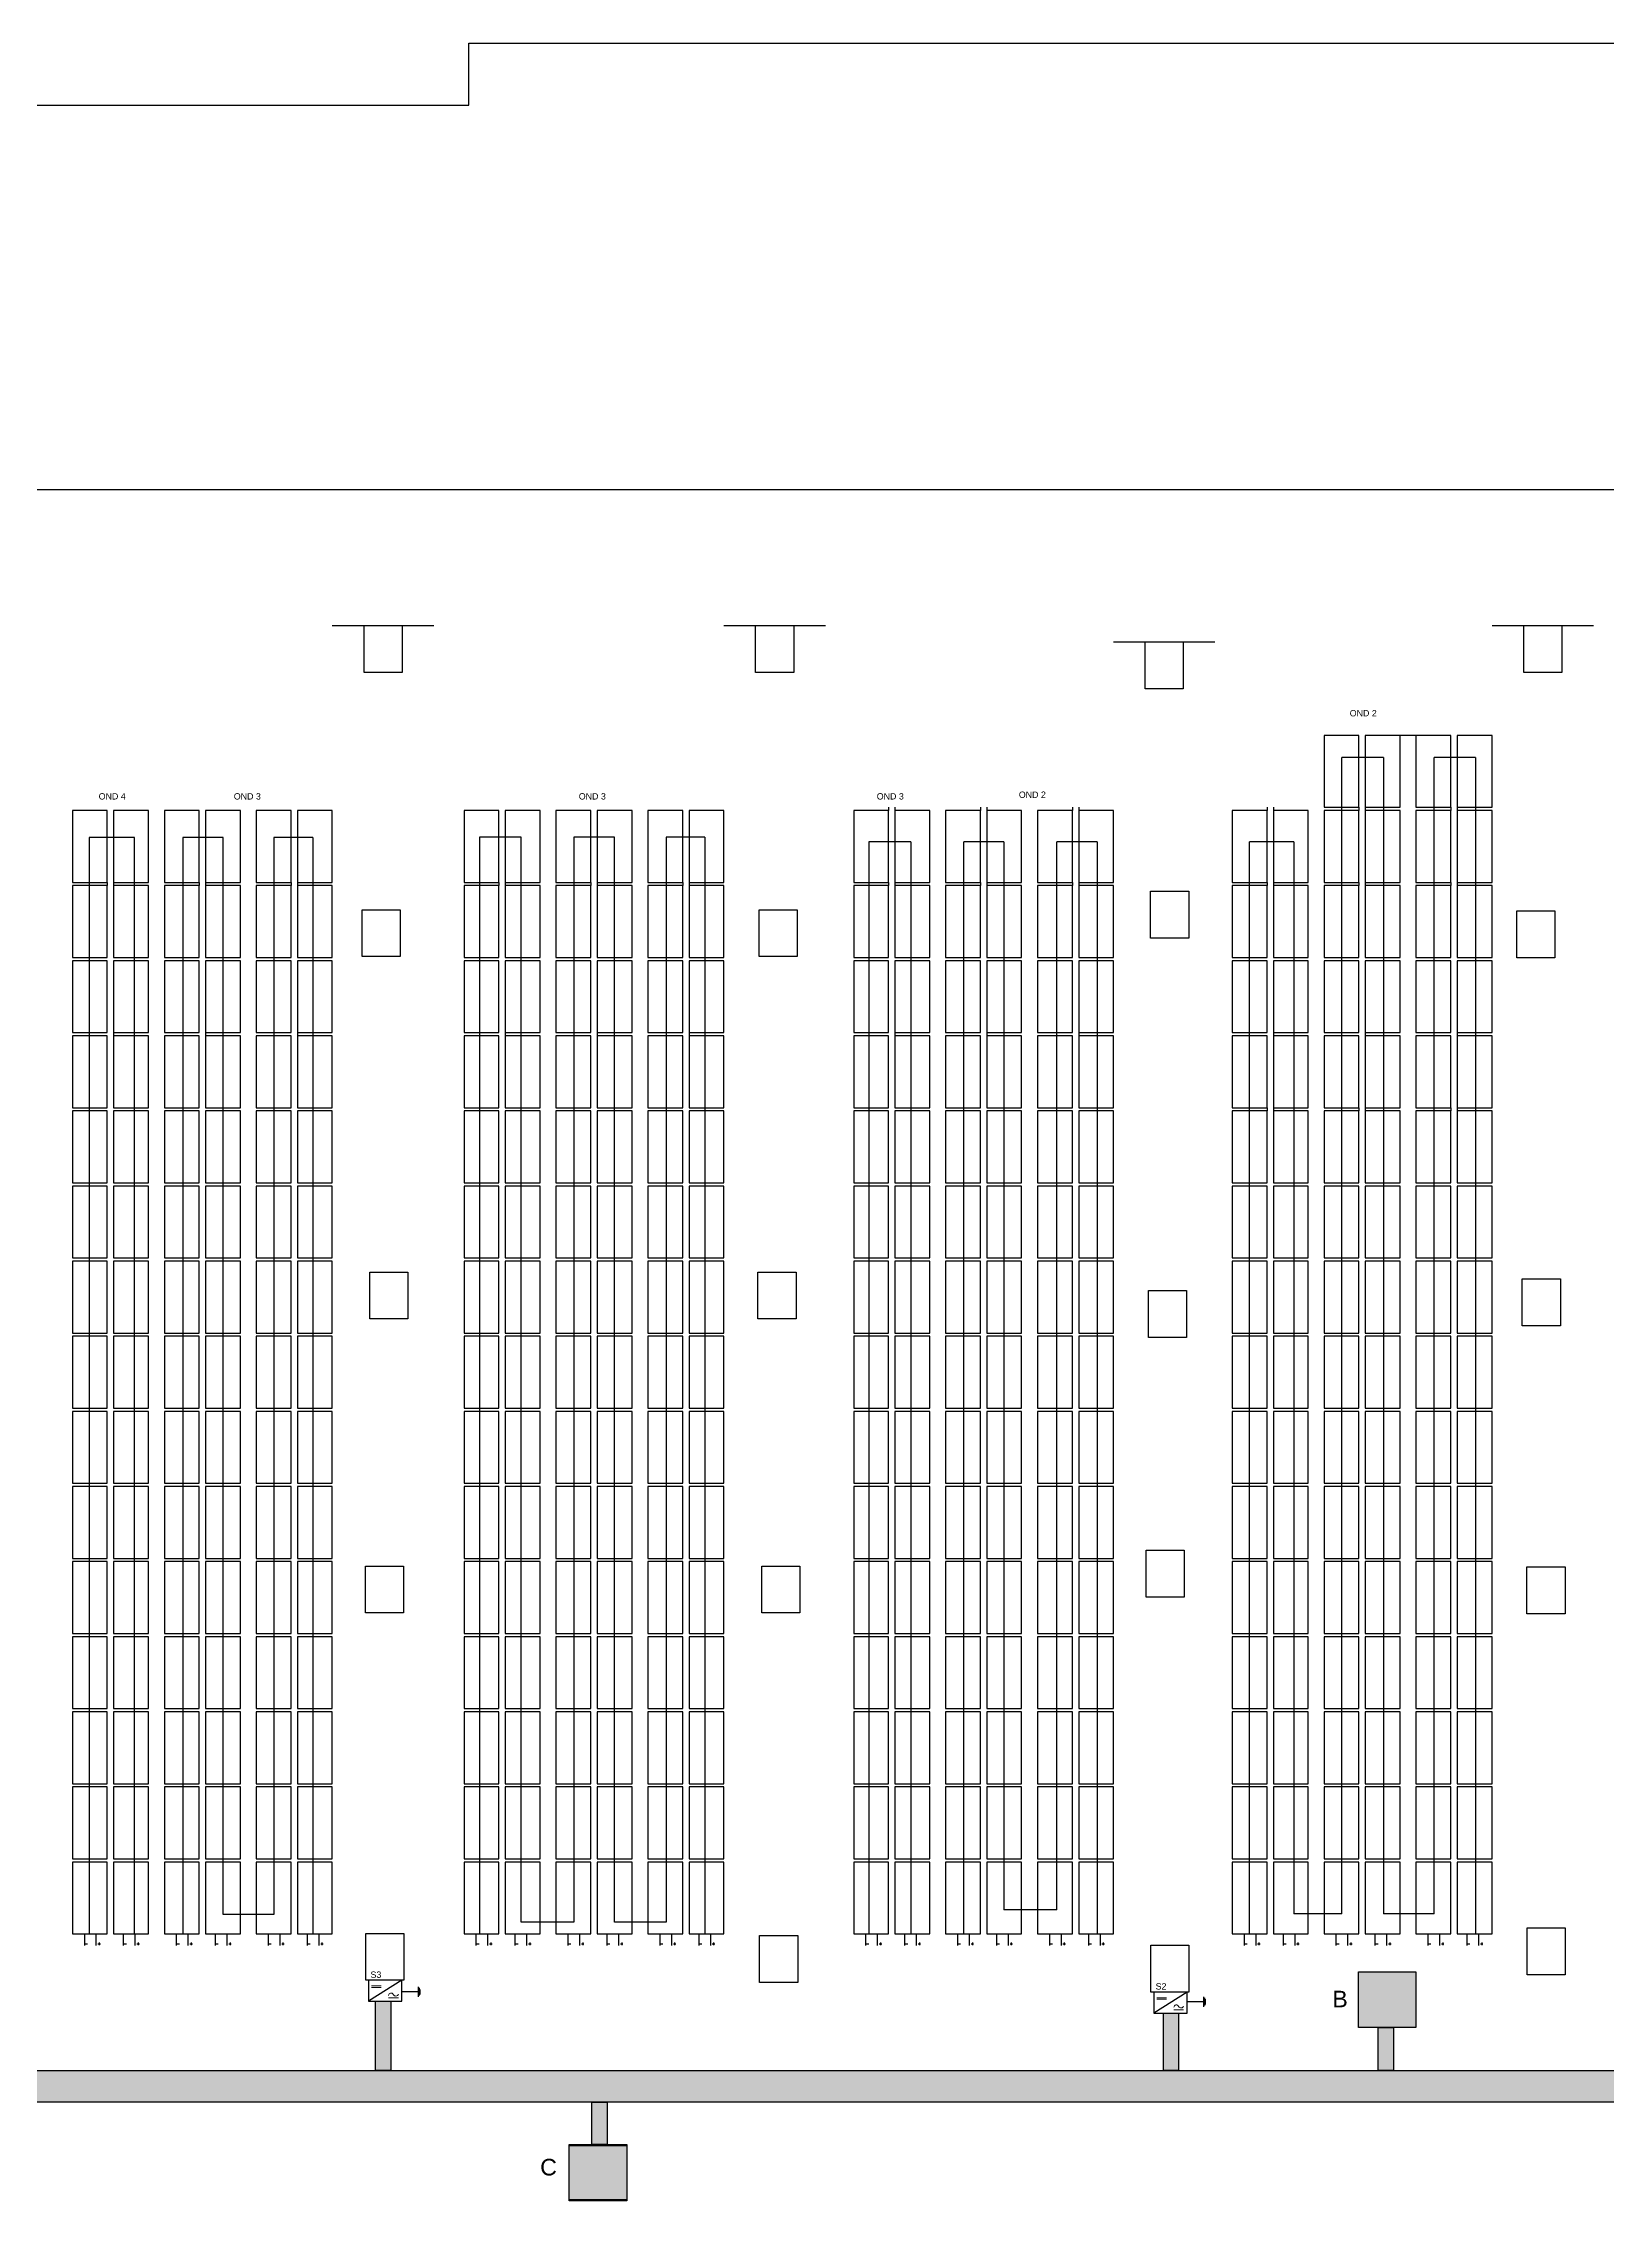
# Model space of a CAD drawing. Header units: inches. Extents: x 66 to 673, y 42 to 161.
# Drawn here: x 391 to 440.4, y 92.4 to 160.5 of the extents above; entities that cross this region are included whole.
import ezdxf

# ---------------------------------------------------------------- set-up
doc = ezdxf.new("R2010")
doc.units = ezdxf.units.IN
doc.header["$MEASUREMENT"] = 0
doc.layers.add('PDF2_Geometry', color=7, linetype='Continuous', true_color=0x2676ba)
doc.styles.get("Standard").update_dxf_attribs({"font": 'arial.ttf'})

msp = doc.modelspace()

# ---------------------------------------------------------------- hatches: boundary and pattern name
h = msp.add_hatch(color=1)
h.dxf.hatch_style = 1
h.paths.add_polyline_path([(434.333, 99.645), (432.521, 99.645), (432.521, 97.898), (434.333, 97.898)])
h = msp.add_hatch(color=8)
h.dxf.hatch_style = 1
h.paths.add_polyline_path([(401.985, 98.723), (401.505, 98.723), (401.505, 96.533), (401.985, 96.533)])
h = msp.add_hatch(color=8)
h.dxf.hatch_style = 1
h.paths.add_polyline_path([(426.841, 98.349), (426.362, 98.349), (426.362, 96.533), (426.841, 96.533)])
h = msp.add_hatch(color=8)
h.dxf.hatch_style = 1
h.paths.add_polyline_path([(433.622, 97.897), (433.142, 97.897), (433.142, 96.533), (433.622, 96.533)])
h = msp.add_hatch(color=8)
h.dxf.hatch_style = 1
h.paths.add_polyline_path([(323.962, 96.427), (288.548, 96.367), (288.548, 95.376), (323.962, 95.436)])
h.paths.add_polyline_path([(472.961, 96.533), (326.565, 96.533), (326.565, 95.542), (472.961, 95.542)])
h = msp.add_hatch(color=8)
h.dxf.hatch_style = 1
h.paths.add_polyline_path([(408.328, 94.205), (408.807, 94.205), (408.807, 95.57), (408.328, 95.57)])
h = msp.add_hatch(color=1)
h.dxf.hatch_style = 1
h.paths.add_polyline_path([(408.328, 94.171), (408.807, 94.171), (408.807, 95.536), (408.328, 95.536)])
h = msp.add_hatch(color=1)
h.dxf.hatch_style = 1
h.paths.add_polyline_path([(407.617, 94.204), (407.617, 92.457), (409.429, 92.457), (409.429, 94.204)])
h = msp.add_hatch(color=3)
h.dxf.hatch_style = 1
h.paths.add_polyline_path([(407.617, 94.17), (407.617, 92.423), (409.429, 92.423), (409.429, 94.17)])

# ---------------------------------------------------------------- linework, layer by layer
for p, q in [((404.45, 158.551), (404.45, 160.506)), ((404.45, 160.506), (491.063, 160.506)), ((276.93, 158.551), (403.674, 158.551)), ((403.674, 158.551), (404.45, 158.551)), ((374.526, 146.42), (424.323, 146.42)), ((424.323, 146.42), (474.56, 146.42)), ((400.139, 142.128), (401.139, 142.128)), ((401.139, 142.128), (402.339, 142.128)), ((401.139, 140.648), (401.139, 142.128)), ((402.339, 142.128), (402.339, 141.848)), ((402.339, 142.128), (403.339, 142.128)), ((402.339, 141.848), (402.339, 141.848)), ((402.339, 141.848), (402.339, 140.648)), ((412.497, 142.128), (413.497, 142.128)), ((413.497, 142.128), (414.697, 142.128)), ((413.497, 140.648), (413.497, 142.128)), ((414.697, 142.128), (414.697, 141.848)), ((414.697, 142.128), (415.697, 142.128)), ((414.697, 141.848), (414.697, 141.848)), ((414.697, 141.848), (414.697, 140.648)), ((424.791, 141.612), (425.791, 141.612)), ((425.791, 141.612), (426.991, 141.612)), ((425.791, 140.132), (425.791, 141.612)), ((426.991, 141.612), (426.991, 141.332)), ((426.991, 141.612), (427.991, 141.612)), ((436.734, 142.128), (437.734, 142.128)), ((437.734, 142.128), (438.934, 142.128)), ((437.734, 140.648), (437.734, 142.128)), ((438.934, 142.128), (438.934, 141.848)), ((438.934, 142.128), (439.934, 142.128)), ((438.934, 141.848), (438.934, 141.848)), ((438.934, 141.848), (438.934, 140.648)), ((426.991, 141.332), (426.991, 141.332)), ((426.991, 141.332), (426.991, 140.132)), ((402.339, 140.648), (401.139, 140.648)), ((414.697, 140.648), (413.497, 140.648)), ((438.934, 140.648), (437.734, 140.648)), ((426.991, 140.132), (425.791, 140.132)), ((434.334, 138.665), (433.834, 138.665)), ((417.691, 136.395), (417.691, 136.295)), ((417.891, 136.395), (417.891, 136.295)), ((420.591, 136.395), (420.591, 136.295)), ((420.791, 136.395), (420.791, 136.295)), ((423.491, 136.395), (423.491, 136.295)), ((423.691, 136.395), (423.691, 136.295)), ((429.634, 136.395), (429.634, 136.295)), ((429.834, 136.395), (429.834, 136.295)), ((432.534, 136.395), (432.534, 136.295)), ((432.734, 136.395), (432.734, 136.295)), ((435.434, 136.395), (435.434, 136.295)), ((435.634, 136.395), (435.634, 136.295)), ((393.039, 134.025), (393.039, 133.925)), ((393.239, 134.025), (393.239, 133.925)), ((395.939, 134.025), (395.939, 133.925)), ((396.139, 134.025), (396.139, 133.925)), ((398.839, 134.025), (398.839, 133.925)), ((399.039, 134.025), (399.039, 133.925)), ((405.397, 134.025), (405.397, 133.925)), ((405.597, 134.025), (405.597, 133.925)), ((408.297, 134.025), (408.297, 133.925)), ((408.497, 134.025), (408.497, 133.925)), ((411.197, 134.025), (411.197, 133.925)), ((411.397, 134.025), (411.397, 133.925)), ((417.691, 134.025), (417.691, 133.925)), ((417.891, 134.025), (417.891, 133.925)), ((420.591, 134.025), (420.591, 133.925)), ((420.791, 134.025), (420.791, 133.925)), ((423.491, 134.025), (423.491, 133.925)), ((423.691, 134.025), (423.691, 133.925)), ((425.961, 133.75), (427.161, 133.75)), ((425.961, 132.27), (425.961, 133.75)), ((427.161, 133.75), (427.161, 133.47)), ((427.161, 133.47), (427.161, 133.47)), ((427.161, 133.47), (427.161, 132.27)), ((429.634, 134.025), (429.634, 133.925)), ((429.834, 134.025), (429.834, 133.925)), ((432.534, 134.025), (432.534, 133.925)), ((432.734, 134.025), (432.734, 133.925)), ((435.434, 134.025), (435.434, 133.925)), ((435.634, 134.025), (435.634, 133.925)), ((401.076, 133.164), (402.276, 133.164)), ((401.076, 131.684), (401.076, 133.164)), ((402.276, 133.164), (402.276, 132.884)), ((402.276, 132.884), (402.276, 132.884)), ((402.276, 132.884), (402.276, 131.684)), ((413.612, 133.164), (414.812, 133.164)), ((413.612, 131.684), (413.612, 133.164)), ((414.812, 133.164), (414.812, 132.884)), ((414.812, 132.884), (414.812, 132.884)), ((414.812, 132.884), (414.812, 131.684)), ((437.512, 133.124), (438.712, 133.124)), ((437.512, 131.644), (437.512, 133.124)), ((438.712, 133.124), (438.712, 132.844)), ((438.712, 132.844), (438.712, 132.844)), ((438.712, 132.844), (438.712, 131.644)), ((427.161, 132.27), (425.961, 132.27)), ((402.276, 131.684), (401.076, 131.684)), ((414.812, 131.684), (413.612, 131.684)), ((438.712, 131.644), (437.512, 131.644)), ((393.239, 129.285), (393.239, 129.185)), ((396.139, 129.285), (396.139, 129.185)), ((399.039, 129.285), (399.039, 129.185)), ((405.597, 129.285), (405.597, 129.185)), ((408.497, 129.285), (408.497, 129.185)), ((411.397, 129.285), (411.397, 129.185)), ((417.891, 129.285), (417.891, 129.185)), ((420.791, 129.285), (420.791, 129.185)), ((423.691, 129.285), (423.691, 129.185)), ((429.834, 129.285), (429.834, 129.185)), ((432.734, 129.285), (432.734, 129.185)), ((435.634, 129.285), (435.634, 129.185)), ((429.634, 126.915), (429.634, 126.815)), ((429.834, 126.915), (429.834, 126.815)), ((432.534, 126.915), (432.534, 126.815)), ((432.734, 126.915), (432.734, 126.815)), ((435.434, 126.915), (435.434, 126.815)), ((435.634, 126.915), (435.634, 126.815)), ((401.319, 121.729), (402.519, 121.729)), ((401.319, 120.249), (401.319, 121.729)), ((402.519, 121.729), (402.519, 121.449)), ((402.519, 121.449), (402.519, 121.449)), ((402.519, 121.449), (402.519, 120.249)), ((413.571, 121.729), (414.771, 121.729)), ((413.571, 120.249), (413.571, 121.729)), ((414.771, 121.729), (414.771, 121.449)), ((414.771, 121.449), (414.771, 121.449)), ((414.771, 121.449), (414.771, 120.249)), ((437.689, 121.515), (438.889, 121.515)), ((437.689, 120.034), (437.689, 121.515)), ((438.889, 121.515), (438.889, 121.234)), ((438.889, 121.234), (438.889, 121.234)), ((438.889, 121.234), (438.889, 120.034)), ((425.889, 121.145), (427.089, 121.145)), ((425.889, 119.664), (425.889, 121.145)), ((427.089, 121.145), (427.089, 120.864)), ((427.089, 120.864), (427.089, 120.864)), ((427.089, 120.864), (427.089, 119.664)), ((402.519, 120.249), (401.319, 120.249)), ((414.771, 120.249), (413.571, 120.249)), ((438.889, 120.034), (437.689, 120.034)), ((427.089, 119.664), (425.889, 119.664)), ((401.184, 112.453), (402.384, 112.453)), ((401.184, 110.973), (401.184, 112.453)), ((402.384, 112.453), (402.384, 112.173)), ((413.692, 112.453), (414.892, 112.453)), ((413.692, 110.973), (413.692, 112.453)), ((414.892, 112.453), (414.892, 112.173)), ((425.82, 112.952), (427.02, 112.952)), ((425.82, 111.472), (425.82, 112.952)), ((427.02, 112.952), (427.02, 112.672)), ((427.02, 112.672), (427.02, 112.672)), ((427.02, 112.672), (427.02, 111.472)), ((437.836, 112.43), (439.036, 112.43)), ((437.836, 110.95), (437.836, 112.43)), ((439.036, 112.43), (439.036, 112.15)), ((402.384, 112.173), (402.384, 112.173)), ((402.384, 112.173), (402.384, 110.973)), ((414.892, 112.173), (414.892, 112.173)), ((414.892, 112.173), (414.892, 110.973)), ((439.036, 112.15), (439.036, 112.15)), ((439.036, 112.15), (439.036, 110.95)), ((427.02, 111.472), (425.82, 111.472)), ((402.384, 110.973), (401.184, 110.973)), ((414.892, 110.973), (413.692, 110.973)), ((439.036, 110.95), (437.836, 110.95)), ((401.198, 100.863), (402.398, 100.863)), ((401.198, 99.383), (401.198, 100.863)), ((402.398, 100.863), (402.398, 100.583)), ((413.623, 100.792), (414.823, 100.792)), ((413.623, 99.312), (413.623, 100.792)), ((414.823, 100.792), (414.823, 100.512)), ((437.837, 101.035), (439.037, 101.035)), ((437.837, 99.555), (437.837, 101.035)), ((439.037, 101.035), (439.037, 100.755)), ((392.333, 100.535), (392.412, 100.535)), ((392.743, 100.535), (392.822, 100.535)), ((392.782, 100.575), (392.782, 100.496)), ((393.562, 100.535), (393.642, 100.535)), ((393.972, 100.535), (394.052, 100.535)), ((394.012, 100.575), (394.012, 100.496)), ((395.233, 100.535), (395.312, 100.535)), ((395.643, 100.535), (395.722, 100.535)), ((395.682, 100.575), (395.682, 100.496)), ((396.462, 100.535), (396.542, 100.535)), ((396.872, 100.535), (396.952, 100.535)), ((396.912, 100.575), (396.912, 100.496)), ((398.133, 100.535), (398.212, 100.535)), ((398.543, 100.535), (398.622, 100.535)), ((398.582, 100.575), (398.582, 100.496)), ((399.362, 100.535), (399.442, 100.535)), ((399.772, 100.535), (399.852, 100.535)), ((399.812, 100.575), (399.812, 100.496)), ((402.398, 100.583), (402.398, 100.583)), ((402.398, 100.583), (402.398, 99.383)), ((404.691, 100.535), (404.77, 100.535)), ((405.101, 100.535), (405.18, 100.535)), ((405.14, 100.575), (405.14, 100.496)), ((405.92, 100.535), (406, 100.535)), ((406.33, 100.535), (406.41, 100.535)), ((406.37, 100.575), (406.37, 100.496)), ((407.591, 100.535), (407.67, 100.535)), ((408.001, 100.535), (408.08, 100.535)), ((408.04, 100.575), (408.04, 100.496)), ((408.82, 100.535), (408.9, 100.535)), ((409.23, 100.535), (409.31, 100.535)), ((409.27, 100.575), (409.27, 100.496)), ((410.491, 100.535), (410.57, 100.535)), ((410.901, 100.535), (410.98, 100.535)), ((410.94, 100.575), (410.94, 100.496)), ((411.72, 100.535), (411.8, 100.535)), ((412.13, 100.535), (412.21, 100.535)), ((412.17, 100.575), (412.17, 100.496)), ((414.823, 100.512), (414.823, 100.512)), ((414.823, 100.512), (414.823, 99.312)), ((416.985, 100.535), (417.065, 100.535)), ((417.395, 100.535), (417.475, 100.535)), ((417.435, 100.575), (417.435, 100.496)), ((418.215, 100.535), (418.294, 100.535)), ((418.625, 100.535), (418.704, 100.535)), ((418.665, 100.575), (418.665, 100.496)), ((419.885, 100.535), (419.965, 100.535)), ((420.295, 100.535), (420.375, 100.535)), ((420.335, 100.575), (420.335, 100.496)), ((421.115, 100.535), (421.194, 100.535)), ((421.525, 100.535), (421.604, 100.535)), ((421.565, 100.575), (421.565, 100.496)), ((422.785, 100.535), (422.865, 100.535)), ((423.195, 100.535), (423.275, 100.535)), ((423.235, 100.575), (423.235, 100.496)), ((424.015, 100.535), (424.094, 100.535)), ((424.425, 100.535), (424.504, 100.535)), ((424.465, 100.575), (424.465, 100.496)), ((425.968, 100.489), (427.168, 100.489)), ((425.968, 99.009), (425.968, 100.489)), ((427.168, 100.489), (427.168, 100.209)), ((427.168, 100.209), (427.168, 100.209)), ((427.168, 100.209), (427.168, 99.009)), ((428.928, 100.535), (429.007, 100.535)), ((429.338, 100.535), (429.417, 100.535)), ((429.377, 100.575), (429.377, 100.496)), ((430.157, 100.535), (430.237, 100.535)), ((430.567, 100.535), (430.647, 100.535)), ((430.607, 100.575), (430.607, 100.496)), ((431.828, 100.535), (431.907, 100.535)), ((432.238, 100.535), (432.317, 100.535)), ((432.277, 100.575), (432.277, 100.496)), ((433.057, 100.535), (433.137, 100.535)), ((433.467, 100.535), (433.547, 100.535)), ((433.507, 100.575), (433.507, 100.496)), ((434.728, 100.535), (434.807, 100.535)), ((435.138, 100.535), (435.217, 100.535)), ((435.177, 100.575), (435.177, 100.496)), ((435.957, 100.535), (436.037, 100.535)), ((436.367, 100.535), (436.447, 100.535)), ((436.407, 100.575), (436.407, 100.496)), ((439.037, 100.755), (439.037, 100.755)), ((439.037, 100.755), (439.037, 99.555)), ((439.037, 99.555), (437.837, 99.555)), ((402.398, 99.383), (401.198, 99.383)), ((402.333, 99.383), (401.283, 98.723)), ((414.823, 99.312), (413.623, 99.312)), ((427.168, 99.009), (425.968, 99.009)), ((427.112, 99.009), (426.062, 98.349))]:
    msp.add_line(p, q)
at = {"color": 116, "true_color": 0x136734}
for p, q in [((431.993, 101.483), (431.993, 137.962)), ((433.31, 137.962), (431.993, 137.962)), ((433.31, 137.962), (433.31, 101.483)), ((434.91, 101.483), (434.91, 137.962)), ((436.207, 137.962), (434.91, 137.962)), ((436.207, 137.962), (436.207, 100.845)), ((393.893, 135.44), (392.465, 135.44)), ((392.465, 135.44), (392.465, 100.845)), ((393.893, 100.845), (393.893, 135.44)), ((396.692, 135.44), (395.421, 135.44)), ((395.421, 135.44), (395.421, 100.845)), ((396.692, 101.455), (396.692, 135.44)), ((399.52, 135.44), (398.289, 135.44)), ((398.289, 135.44), (398.289, 101.455)), ((399.52, 135.44), (399.52, 100.845)), ((406.1, 135.45), (404.787, 135.45)), ((404.787, 135.45), (404.787, 100.845)), ((406.1, 101.216), (406.1, 135.45)), ((409.039, 135.45), (407.758, 135.45)), ((407.758, 135.45), (407.758, 101.216)), ((409.039, 101.216), (409.039, 135.45)), ((411.894, 135.45), (410.678, 135.45)), ((410.678, 135.45), (410.678, 101.216)), ((411.894, 135.45), (411.894, 100.845)), ((418.391, 135.309), (417.064, 135.309)), ((417.064, 135.309), (417.064, 100.845)), ((418.391, 135.309), (418.391, 100.845)), ((420.064, 100.845), (420.064, 135.309)), ((421.33, 135.309), (420.064, 135.309)), ((421.33, 135.309), (421.33, 101.61)), ((423.001, 101.61), (423.001, 135.309)), ((424.277, 135.309), (423.001, 135.309)), ((424.277, 135.309), (424.277, 100.845)), ((429.082, 100.845), (429.082, 135.309)), ((430.483, 135.309), (429.082, 135.309)), ((430.483, 135.309), (430.483, 101.483)), ((398.289, 101.455), (396.692, 101.455)), ((423.001, 101.61), (421.33, 101.61)), ((431.993, 101.483), (430.483, 101.483)), ((431.993, 101.483), (431.993, 101.483)), ((434.91, 101.483), (433.31, 101.483)), ((407.758, 101.216), (406.1, 101.216)), ((410.678, 101.216), (409.039, 101.216)), ((402.856, 99.016), (402.333, 99.016)), ((402.856, 99.016), (402.856, 99.173)), ((402.856, 98.859), (402.856, 99.016)), ((402.882, 99.141), (402.882, 98.899)), ((402.903, 99.094), (402.903, 98.933)), ((427.635, 98.704), (427.635, 98.861)), ((427.661, 98.83), (427.661, 98.587)), ((427.682, 98.783), (427.682, 98.621)), ((427.635, 98.704), (427.112, 98.704)), ((427.635, 98.547), (427.635, 98.704))]:
    msp.add_line(p, q, dxfattribs=at)
at = {"color": 1}
for p, q in [((392.325, 100.479), (392.325, 100.845)), ((393.555, 100.479), (393.555, 100.845)), ((395.225, 100.479), (395.225, 100.845)), ((396.455, 100.479), (396.455, 100.845)), ((398.125, 100.479), (398.125, 100.845)), ((399.355, 100.479), (399.355, 100.845)), ((404.683, 100.479), (404.683, 100.845)), ((405.913, 100.479), (405.913, 100.845)), ((407.583, 100.479), (407.583, 100.845)), ((408.813, 100.479), (408.813, 100.845)), ((410.483, 100.479), (410.483, 100.845)), ((411.713, 100.479), (411.713, 100.845)), ((416.977, 100.479), (416.977, 100.845)), ((418.207, 100.479), (418.207, 100.845)), ((419.877, 100.479), (419.877, 100.845)), ((421.107, 100.479), (421.107, 100.845)), ((422.777, 100.479), (422.777, 100.845)), ((424.007, 100.479), (424.007, 100.845)), ((428.92, 100.479), (428.92, 100.845)), ((430.15, 100.479), (430.15, 100.845)), ((431.82, 100.479), (431.82, 100.845)), ((433.05, 100.479), (433.05, 100.845)), ((434.72, 100.479), (434.72, 100.845)), ((435.95, 100.479), (435.95, 100.845))]:
    msp.add_line(p, q, dxfattribs=at)
at = {"color": 5}
for p, q in [((392.692, 100.479), (392.692, 100.845)), ((393.922, 100.479), (393.922, 100.845)), ((395.592, 100.479), (395.592, 100.845)), ((396.822, 100.479), (396.822, 100.845)), ((398.492, 100.479), (398.492, 100.845)), ((399.722, 100.479), (399.722, 100.845)), ((405.05, 100.479), (405.05, 100.845)), ((406.28, 100.479), (406.28, 100.845)), ((407.95, 100.479), (407.95, 100.845)), ((409.18, 100.479), (409.18, 100.845)), ((410.85, 100.479), (410.85, 100.845)), ((412.08, 100.479), (412.08, 100.845)), ((417.344, 100.479), (417.344, 100.845)), ((418.574, 100.479), (418.574, 100.845)), ((420.244, 100.479), (420.244, 100.845)), ((421.474, 100.479), (421.474, 100.845)), ((423.144, 100.479), (423.144, 100.845)), ((424.374, 100.479), (424.374, 100.845)), ((429.287, 100.479), (429.287, 100.845)), ((430.517, 100.479), (430.517, 100.845)), ((432.187, 100.479), (432.187, 100.845)), ((433.417, 100.479), (433.417, 100.845)), ((435.087, 100.479), (435.087, 100.845)), ((436.317, 100.479), (436.317, 100.845))]:
    msp.add_line(p, q, dxfattribs=at)
for points in [[(431.434, 136.395), (432.534, 136.395), (432.534, 138.665), (431.434, 138.665)], [(432.734, 136.395), (433.834, 136.395), (433.834, 138.665), (432.734, 138.665)], [(434.334, 136.395), (435.434, 136.395), (435.434, 138.665), (434.334, 138.665)], [(435.634, 136.395), (436.734, 136.395), (436.734, 138.665), (435.634, 138.665)], [(391.939, 134.025), (393.039, 134.025), (393.039, 136.295), (391.939, 136.295)], [(393.239, 134.025), (394.339, 134.025), (394.339, 136.295), (393.239, 136.295)], [(394.839, 134.025), (395.939, 134.025), (395.939, 136.295), (394.839, 136.295)], [(396.139, 134.025), (397.239, 134.025), (397.239, 136.295), (396.139, 136.295)], [(397.739, 134.025), (398.839, 134.025), (398.839, 136.295), (397.739, 136.295)], [(399.039, 134.025), (400.139, 134.025), (400.139, 136.295), (399.039, 136.295)], [(404.297, 134.025), (405.397, 134.025), (405.397, 136.295), (404.297, 136.295)], [(405.597, 134.025), (406.697, 134.025), (406.697, 136.295), (405.597, 136.295)], [(407.197, 134.025), (408.297, 134.025), (408.297, 136.295), (407.197, 136.295)], [(408.497, 134.025), (409.597, 134.025), (409.597, 136.295), (408.497, 136.295)], [(410.097, 134.025), (411.197, 134.025), (411.197, 136.295), (410.097, 136.295)], [(411.397, 134.025), (412.497, 134.025), (412.497, 136.295), (411.397, 136.295)], [(416.591, 134.025), (417.691, 134.025), (417.691, 136.295), (416.591, 136.295)], [(417.891, 134.025), (418.991, 134.025), (418.991, 136.295), (417.891, 136.295)], [(419.491, 134.025), (420.591, 134.025), (420.591, 136.295), (419.491, 136.295)], [(420.791, 134.025), (421.891, 134.025), (421.891, 136.295), (420.791, 136.295)], [(422.391, 134.025), (423.491, 134.025), (423.491, 136.295), (422.391, 136.295)], [(423.691, 134.025), (424.791, 134.025), (424.791, 136.295), (423.691, 136.295)], [(428.534, 134.025), (429.634, 134.025), (429.634, 136.295), (428.534, 136.295)], [(429.834, 134.025), (430.934, 134.025), (430.934, 136.295), (429.834, 136.295)], [(431.434, 134.025), (432.534, 134.025), (432.534, 136.295), (431.434, 136.295)], [(432.734, 134.025), (433.834, 134.025), (433.834, 136.295), (432.734, 136.295)], [(434.334, 134.025), (435.434, 134.025), (435.434, 136.295), (434.334, 136.295)], [(435.634, 134.025), (436.734, 134.025), (436.734, 136.295), (435.634, 136.295)], [(391.939, 131.655), (393.039, 131.655), (393.039, 133.925), (391.939, 133.925)], [(393.239, 131.655), (394.339, 131.655), (394.339, 133.925), (393.239, 133.925)], [(394.839, 131.655), (395.939, 131.655), (395.939, 133.925), (394.839, 133.925)], [(396.139, 131.655), (397.239, 131.655), (397.239, 133.925), (396.139, 133.925)], [(397.739, 131.655), (398.839, 131.655), (398.839, 133.925), (397.739, 133.925)], [(399.039, 131.655), (400.139, 131.655), (400.139, 133.925), (399.039, 133.925)], [(404.297, 131.655), (405.397, 131.655), (405.397, 133.925), (404.297, 133.925)], [(405.597, 131.655), (406.697, 131.655), (406.697, 133.925), (405.597, 133.925)], [(407.197, 131.655), (408.297, 131.655), (408.297, 133.925), (407.197, 133.925)], [(408.497, 131.655), (409.597, 131.655), (409.597, 133.925), (408.497, 133.925)], [(410.097, 131.655), (411.197, 131.655), (411.197, 133.925), (410.097, 133.925)], [(411.397, 131.655), (412.497, 131.655), (412.497, 133.925), (411.397, 133.925)], [(416.591, 131.655), (417.691, 131.655), (417.691, 133.925), (416.591, 133.925)], [(417.891, 131.655), (418.991, 131.655), (418.991, 133.925), (417.891, 133.925)], [(419.491, 131.655), (420.591, 131.655), (420.591, 133.925), (419.491, 133.925)], [(420.791, 131.655), (421.891, 131.655), (421.891, 133.925), (420.791, 133.925)], [(422.391, 131.655), (423.491, 131.655), (423.491, 133.925), (422.391, 133.925)], [(423.691, 131.655), (424.791, 131.655), (424.791, 133.925), (423.691, 133.925)], [(428.534, 131.655), (429.634, 131.655), (429.634, 133.925), (428.534, 133.925)], [(429.834, 131.655), (430.934, 131.655), (430.934, 133.925), (429.834, 133.925)], [(431.434, 131.655), (432.534, 131.655), (432.534, 133.925), (431.434, 133.925)], [(432.734, 131.655), (433.834, 131.655), (433.834, 133.925), (432.734, 133.925)], [(434.334, 131.655), (435.434, 131.655), (435.434, 133.925), (434.334, 133.925)], [(435.634, 131.655), (436.734, 131.655), (436.734, 133.925), (435.634, 133.925)], [(391.939, 129.285), (393.039, 129.285), (393.039, 131.555), (391.939, 131.555)], [(393.239, 129.285), (394.339, 129.285), (394.339, 131.555), (393.239, 131.555)], [(394.839, 129.285), (395.939, 129.285), (395.939, 131.555), (394.839, 131.555)], [(396.139, 129.285), (397.239, 129.285), (397.239, 131.555), (396.139, 131.555)], [(397.739, 129.285), (398.839, 129.285), (398.839, 131.555), (397.739, 131.555)], [(399.039, 129.285), (400.139, 129.285), (400.139, 131.555), (399.039, 131.555)], [(404.297, 129.285), (405.397, 129.285), (405.397, 131.555), (404.297, 131.555)], [(405.597, 129.285), (406.697, 129.285), (406.697, 131.555), (405.597, 131.555)], [(407.197, 129.285), (408.297, 129.285), (408.297, 131.555), (407.197, 131.555)], [(408.497, 129.285), (409.597, 129.285), (409.597, 131.555), (408.497, 131.555)], [(410.097, 129.285), (411.197, 129.285), (411.197, 131.555), (410.097, 131.555)], [(411.397, 129.285), (412.497, 129.285), (412.497, 131.555), (411.397, 131.555)], [(416.591, 129.285), (417.691, 129.285), (417.691, 131.555), (416.591, 131.555)], [(417.891, 129.285), (418.991, 129.285), (418.991, 131.555), (417.891, 131.555)], [(419.491, 129.285), (420.591, 129.285), (420.591, 131.555), (419.491, 131.555)], [(420.791, 129.285), (421.891, 129.285), (421.891, 131.555), (420.791, 131.555)], [(422.391, 129.285), (423.491, 129.285), (423.491, 131.555), (422.391, 131.555)], [(423.691, 129.285), (424.791, 129.285), (424.791, 131.555), (423.691, 131.555)], [(428.534, 129.285), (429.634, 129.285), (429.634, 131.555), (428.534, 131.555)], [(429.834, 129.285), (430.934, 129.285), (430.934, 131.555), (429.834, 131.555)], [(431.434, 129.285), (432.534, 129.285), (432.534, 131.555), (431.434, 131.555)], [(432.734, 129.285), (433.834, 129.285), (433.834, 131.555), (432.734, 131.555)], [(434.334, 129.285), (435.434, 129.285), (435.434, 131.555), (434.334, 131.555)], [(435.634, 129.285), (436.734, 129.285), (436.734, 131.555), (435.634, 131.555)], [(391.939, 126.915), (393.039, 126.915), (393.039, 129.185), (391.939, 129.185)], [(393.239, 126.915), (394.339, 126.915), (394.339, 129.185), (393.239, 129.185)], [(394.839, 126.915), (395.939, 126.915), (395.939, 129.185), (394.839, 129.185)], [(396.139, 126.915), (397.239, 126.915), (397.239, 129.185), (396.139, 129.185)], [(397.739, 126.915), (398.839, 126.915), (398.839, 129.185), (397.739, 129.185)], [(399.039, 126.915), (400.139, 126.915), (400.139, 129.185), (399.039, 129.185)], [(404.297, 126.915), (405.397, 126.915), (405.397, 129.185), (404.297, 129.185)], [(405.597, 126.915), (406.697, 126.915), (406.697, 129.185), (405.597, 129.185)], [(407.197, 126.915), (408.297, 126.915), (408.297, 129.185), (407.197, 129.185)], [(408.497, 126.915), (409.597, 126.915), (409.597, 129.185), (408.497, 129.185)], [(410.097, 126.915), (411.197, 126.915), (411.197, 129.185), (410.097, 129.185)], [(411.397, 126.915), (412.497, 126.915), (412.497, 129.185), (411.397, 129.185)], [(416.591, 126.915), (417.691, 126.915), (417.691, 129.185), (416.591, 129.185)], [(417.891, 126.915), (418.991, 126.915), (418.991, 129.185), (417.891, 129.185)], [(419.491, 126.915), (420.591, 126.915), (420.591, 129.185), (419.491, 129.185)], [(420.791, 126.915), (421.891, 126.915), (421.891, 129.185), (420.791, 129.185)], [(422.391, 126.915), (423.491, 126.915), (423.491, 129.185), (422.391, 129.185)], [(423.691, 126.915), (424.791, 126.915), (424.791, 129.185), (423.691, 129.185)], [(428.534, 126.915), (429.634, 126.915), (429.634, 129.185), (428.534, 129.185)], [(429.834, 126.915), (430.934, 126.915), (430.934, 129.185), (429.834, 129.185)], [(431.434, 126.915), (432.534, 126.915), (432.534, 129.185), (431.434, 129.185)], [(432.734, 126.915), (433.834, 126.915), (433.834, 129.185), (432.734, 129.185)], [(434.334, 126.915), (435.434, 126.915), (435.434, 129.185), (434.334, 129.185)], [(435.634, 126.915), (436.734, 126.915), (436.734, 129.185), (435.634, 129.185)], [(391.939, 124.545), (393.039, 124.545), (393.039, 126.815), (391.939, 126.815)], [(393.239, 124.545), (394.339, 124.545), (394.339, 126.815), (393.239, 126.815)], [(394.839, 124.545), (395.939, 124.545), (395.939, 126.815), (394.839, 126.815)], [(396.139, 124.545), (397.239, 124.545), (397.239, 126.815), (396.139, 126.815)], [(397.739, 124.545), (398.839, 124.545), (398.839, 126.815), (397.739, 126.815)], [(399.039, 124.545), (400.139, 124.545), (400.139, 126.815), (399.039, 126.815)], [(404.297, 124.545), (405.397, 124.545), (405.397, 126.815), (404.297, 126.815)], [(405.597, 124.545), (406.697, 124.545), (406.697, 126.815), (405.597, 126.815)], [(407.197, 124.545), (408.297, 124.545), (408.297, 126.815), (407.197, 126.815)], [(408.497, 124.545), (409.597, 124.545), (409.597, 126.815), (408.497, 126.815)], [(410.097, 124.545), (411.197, 124.545), (411.197, 126.815), (410.097, 126.815)], [(411.397, 124.545), (412.497, 124.545), (412.497, 126.815), (411.397, 126.815)], [(416.591, 124.545), (417.691, 124.545), (417.691, 126.815), (416.591, 126.815)], [(417.891, 124.545), (418.991, 124.545), (418.991, 126.815), (417.891, 126.815)], [(419.491, 124.545), (420.591, 124.545), (420.591, 126.815), (419.491, 126.815)], [(420.791, 124.545), (421.891, 124.545), (421.891, 126.815), (420.791, 126.815)], [(422.391, 124.545), (423.491, 124.545), (423.491, 126.815), (422.391, 126.815)], [(423.691, 124.545), (424.791, 124.545), (424.791, 126.815), (423.691, 126.815)], [(428.534, 124.545), (429.634, 124.545), (429.634, 126.815), (428.534, 126.815)], [(429.834, 124.545), (430.934, 124.545), (430.934, 126.815), (429.834, 126.815)], [(431.434, 124.545), (432.534, 124.545), (432.534, 126.815), (431.434, 126.815)], [(432.734, 124.545), (433.834, 124.545), (433.834, 126.815), (432.734, 126.815)], [(434.334, 124.545), (435.434, 124.545), (435.434, 126.815), (434.334, 126.815)], [(435.634, 124.545), (436.734, 124.545), (436.734, 126.815), (435.634, 126.815)], [(391.939, 122.175), (393.039, 122.175), (393.039, 124.445), (391.939, 124.445)], [(393.239, 122.175), (394.339, 122.175), (394.339, 124.445), (393.239, 124.445)], [(394.839, 122.175), (395.939, 122.175), (395.939, 124.445), (394.839, 124.445)], [(396.139, 122.175), (397.239, 122.175), (397.239, 124.445), (396.139, 124.445)], [(397.739, 122.175), (398.839, 122.175), (398.839, 124.445), (397.739, 124.445)], [(399.039, 122.175), (400.139, 122.175), (400.139, 124.445), (399.039, 124.445)], [(404.297, 122.175), (405.397, 122.175), (405.397, 124.445), (404.297, 124.445)], [(405.597, 122.175), (406.697, 122.175), (406.697, 124.445), (405.597, 124.445)], [(407.197, 122.175), (408.297, 122.175), (408.297, 124.445), (407.197, 124.445)], [(408.497, 122.175), (409.597, 122.175), (409.597, 124.445), (408.497, 124.445)], [(410.097, 122.175), (411.197, 122.175), (411.197, 124.445), (410.097, 124.445)], [(411.397, 122.175), (412.497, 122.175), (412.497, 124.445), (411.397, 124.445)], [(416.591, 122.175), (417.691, 122.175), (417.691, 124.445), (416.591, 124.445)], [(417.891, 122.175), (418.991, 122.175), (418.991, 124.445), (417.891, 124.445)], [(419.491, 122.175), (420.591, 122.175), (420.591, 124.445), (419.491, 124.445)], [(420.791, 122.175), (421.891, 122.175), (421.891, 124.445), (420.791, 124.445)], [(422.391, 122.175), (423.491, 122.175), (423.491, 124.445), (422.391, 124.445)], [(423.691, 122.175), (424.791, 122.175), (424.791, 124.445), (423.691, 124.445)], [(428.534, 122.175), (429.634, 122.175), (429.634, 124.445), (428.534, 124.445)], [(429.834, 122.175), (430.934, 122.175), (430.934, 124.445), (429.834, 124.445)], [(431.434, 122.175), (432.534, 122.175), (432.534, 124.445), (431.434, 124.445)], [(432.734, 122.175), (433.834, 122.175), (433.834, 124.445), (432.734, 124.445)], [(434.334, 122.175), (435.434, 122.175), (435.434, 124.445), (434.334, 124.445)], [(435.634, 122.175), (436.734, 122.175), (436.734, 124.445), (435.634, 124.445)], [(391.939, 119.805), (393.039, 119.805), (393.039, 122.075), (391.939, 122.075)], [(393.239, 119.805), (394.339, 119.805), (394.339, 122.075), (393.239, 122.075)], [(394.839, 119.805), (395.939, 119.805), (395.939, 122.075), (394.839, 122.075)], [(396.139, 119.805), (397.239, 119.805), (397.239, 122.075), (396.139, 122.075)], [(397.739, 119.805), (398.839, 119.805), (398.839, 122.075), (397.739, 122.075)], [(399.039, 119.805), (400.139, 119.805), (400.139, 122.075), (399.039, 122.075)], [(404.297, 119.805), (405.397, 119.805), (405.397, 122.075), (404.297, 122.075)], [(405.597, 119.805), (406.697, 119.805), (406.697, 122.075), (405.597, 122.075)], [(407.197, 119.805), (408.297, 119.805), (408.297, 122.075), (407.197, 122.075)], [(408.497, 119.805), (409.597, 119.805), (409.597, 122.075), (408.497, 122.075)], [(410.097, 119.805), (411.197, 119.805), (411.197, 122.075), (410.097, 122.075)], [(411.397, 119.805), (412.497, 119.805), (412.497, 122.075), (411.397, 122.075)], [(416.591, 119.805), (417.691, 119.805), (417.691, 122.075), (416.591, 122.075)], [(417.891, 119.805), (418.991, 119.805), (418.991, 122.075), (417.891, 122.075)], [(419.491, 119.805), (420.591, 119.805), (420.591, 122.075), (419.491, 122.075)], [(420.791, 119.805), (421.891, 119.805), (421.891, 122.075), (420.791, 122.075)], [(422.391, 119.805), (423.491, 119.805), (423.491, 122.075), (422.391, 122.075)], [(423.691, 119.805), (424.791, 119.805), (424.791, 122.075), (423.691, 122.075)], [(428.534, 119.805), (429.634, 119.805), (429.634, 122.075), (428.534, 122.075)], [(429.834, 119.805), (430.934, 119.805), (430.934, 122.075), (429.834, 122.075)], [(431.434, 119.805), (432.534, 119.805), (432.534, 122.075), (431.434, 122.075)], [(432.734, 119.805), (433.834, 119.805), (433.834, 122.075), (432.734, 122.075)], [(434.334, 119.805), (435.434, 119.805), (435.434, 122.075), (434.334, 122.075)], [(435.634, 119.805), (436.734, 119.805), (436.734, 122.075), (435.634, 122.075)], [(391.939, 117.435), (393.039, 117.435), (393.039, 119.705), (391.939, 119.705)], [(393.239, 117.435), (394.339, 117.435), (394.339, 119.705), (393.239, 119.705)], [(394.839, 117.435), (395.939, 117.435), (395.939, 119.705), (394.839, 119.705)], [(396.139, 117.435), (397.239, 117.435), (397.239, 119.705), (396.139, 119.705)], [(397.739, 117.435), (398.839, 117.435), (398.839, 119.705), (397.739, 119.705)], [(399.039, 117.435), (400.139, 117.435), (400.139, 119.705), (399.039, 119.705)], [(404.297, 117.435), (405.397, 117.435), (405.397, 119.705), (404.297, 119.705)], [(405.597, 117.435), (406.697, 117.435), (406.697, 119.705), (405.597, 119.705)], [(407.197, 117.435), (408.297, 117.435), (408.297, 119.705), (407.197, 119.705)], [(408.497, 117.435), (409.597, 117.435), (409.597, 119.705), (408.497, 119.705)], [(410.097, 117.435), (411.197, 117.435), (411.197, 119.705), (410.097, 119.705)], [(411.397, 117.435), (412.497, 117.435), (412.497, 119.705), (411.397, 119.705)], [(416.591, 117.435), (417.691, 117.435), (417.691, 119.705), (416.591, 119.705)], [(417.891, 117.435), (418.991, 117.435), (418.991, 119.705), (417.891, 119.705)], [(419.491, 117.435), (420.591, 117.435), (420.591, 119.705), (419.491, 119.705)], [(420.791, 117.435), (421.891, 117.435), (421.891, 119.705), (420.791, 119.705)], [(422.391, 117.435), (423.491, 117.435), (423.491, 119.705), (422.391, 119.705)], [(423.691, 117.435), (424.791, 117.435), (424.791, 119.705), (423.691, 119.705)], [(428.534, 117.435), (429.634, 117.435), (429.634, 119.705), (428.534, 119.705)], [(429.834, 117.435), (430.934, 117.435), (430.934, 119.705), (429.834, 119.705)], [(431.434, 117.435), (432.534, 117.435), (432.534, 119.705), (431.434, 119.705)], [(432.734, 117.435), (433.834, 117.435), (433.834, 119.705), (432.734, 119.705)], [(434.334, 117.435), (435.434, 117.435), (435.434, 119.705), (434.334, 119.705)], [(435.634, 117.435), (436.734, 117.435), (436.734, 119.705), (435.634, 119.705)], [(391.939, 115.065), (393.039, 115.065), (393.039, 117.335), (391.939, 117.335)], [(393.239, 115.065), (394.339, 115.065), (394.339, 117.335), (393.239, 117.335)], [(394.839, 115.065), (395.939, 115.065), (395.939, 117.335), (394.839, 117.335)], [(396.139, 115.065), (397.239, 115.065), (397.239, 117.335), (396.139, 117.335)], [(397.739, 115.065), (398.839, 115.065), (398.839, 117.335), (397.739, 117.335)], [(399.039, 115.065), (400.139, 115.065), (400.139, 117.335), (399.039, 117.335)], [(404.297, 115.065), (405.397, 115.065), (405.397, 117.335), (404.297, 117.335)], [(405.597, 115.065), (406.697, 115.065), (406.697, 117.335), (405.597, 117.335)], [(407.197, 115.065), (408.297, 115.065), (408.297, 117.335), (407.197, 117.335)], [(408.497, 115.065), (409.597, 115.065), (409.597, 117.335), (408.497, 117.335)], [(410.097, 115.065), (411.197, 115.065), (411.197, 117.335), (410.097, 117.335)], [(411.397, 115.065), (412.497, 115.065), (412.497, 117.335), (411.397, 117.335)], [(416.591, 115.065), (417.691, 115.065), (417.691, 117.335), (416.591, 117.335)], [(417.891, 115.065), (418.991, 115.065), (418.991, 117.335), (417.891, 117.335)], [(419.491, 115.065), (420.591, 115.065), (420.591, 117.335), (419.491, 117.335)], [(420.791, 115.065), (421.891, 115.065), (421.891, 117.335), (420.791, 117.335)], [(422.391, 115.065), (423.491, 115.065), (423.491, 117.335), (422.391, 117.335)], [(423.691, 115.065), (424.791, 115.065), (424.791, 117.335), (423.691, 117.335)], [(428.534, 115.065), (429.634, 115.065), (429.634, 117.335), (428.534, 117.335)], [(429.834, 115.065), (430.934, 115.065), (430.934, 117.335), (429.834, 117.335)], [(431.434, 115.065), (432.534, 115.065), (432.534, 117.335), (431.434, 117.335)], [(432.734, 115.065), (433.834, 115.065), (433.834, 117.335), (432.734, 117.335)], [(434.334, 115.065), (435.434, 115.065), (435.434, 117.335), (434.334, 117.335)], [(435.634, 115.065), (436.734, 115.065), (436.734, 117.335), (435.634, 117.335)], [(391.939, 112.695), (393.039, 112.695), (393.039, 114.965), (391.939, 114.965)], [(393.239, 112.695), (394.339, 112.695), (394.339, 114.965), (393.239, 114.965)], [(394.839, 112.695), (395.939, 112.695), (395.939, 114.965), (394.839, 114.965)], [(396.139, 112.695), (397.239, 112.695), (397.239, 114.965), (396.139, 114.965)], [(397.739, 112.695), (398.839, 112.695), (398.839, 114.965), (397.739, 114.965)], [(399.039, 112.695), (400.139, 112.695), (400.139, 114.965), (399.039, 114.965)], [(404.297, 112.695), (405.397, 112.695), (405.397, 114.965), (404.297, 114.965)], [(405.597, 112.695), (406.697, 112.695), (406.697, 114.965), (405.597, 114.965)], [(407.197, 112.695), (408.297, 112.695), (408.297, 114.965), (407.197, 114.965)], [(408.497, 112.695), (409.597, 112.695), (409.597, 114.965), (408.497, 114.965)], [(410.097, 112.695), (411.197, 112.695), (411.197, 114.965), (410.097, 114.965)], [(411.397, 112.695), (412.497, 112.695), (412.497, 114.965), (411.397, 114.965)], [(416.591, 112.695), (417.691, 112.695), (417.691, 114.965), (416.591, 114.965)], [(417.891, 112.695), (418.991, 112.695), (418.991, 114.965), (417.891, 114.965)], [(419.491, 112.695), (420.591, 112.695), (420.591, 114.965), (419.491, 114.965)], [(420.791, 112.695), (421.891, 112.695), (421.891, 114.965), (420.791, 114.965)], [(422.391, 112.695), (423.491, 112.695), (423.491, 114.965), (422.391, 114.965)], [(423.691, 112.695), (424.791, 112.695), (424.791, 114.965), (423.691, 114.965)], [(428.534, 112.695), (429.634, 112.695), (429.634, 114.965), (428.534, 114.965)], [(429.834, 112.695), (430.934, 112.695), (430.934, 114.965), (429.834, 114.965)], [(431.434, 112.695), (432.534, 112.695), (432.534, 114.965), (431.434, 114.965)], [(432.734, 112.695), (433.834, 112.695), (433.834, 114.965), (432.734, 114.965)], [(434.334, 112.695), (435.434, 112.695), (435.434, 114.965), (434.334, 114.965)], [(435.634, 112.695), (436.734, 112.695), (436.734, 114.965), (435.634, 114.965)], [(391.939, 110.325), (393.039, 110.325), (393.039, 112.595), (391.939, 112.595)], [(393.239, 110.325), (394.339, 110.325), (394.339, 112.595), (393.239, 112.595)], [(394.839, 110.325), (395.939, 110.325), (395.939, 112.595), (394.839, 112.595)], [(396.139, 110.325), (397.239, 110.325), (397.239, 112.595), (396.139, 112.595)], [(397.739, 110.325), (398.839, 110.325), (398.839, 112.595), (397.739, 112.595)], [(399.039, 110.325), (400.139, 110.325), (400.139, 112.595), (399.039, 112.595)], [(404.297, 110.325), (405.397, 110.325), (405.397, 112.595), (404.297, 112.595)], [(405.597, 110.325), (406.697, 110.325), (406.697, 112.595), (405.597, 112.595)], [(407.197, 110.325), (408.297, 110.325), (408.297, 112.595), (407.197, 112.595)], [(408.497, 110.325), (409.597, 110.325), (409.597, 112.595), (408.497, 112.595)], [(410.097, 110.325), (411.197, 110.325), (411.197, 112.595), (410.097, 112.595)], [(411.397, 110.325), (412.497, 110.325), (412.497, 112.595), (411.397, 112.595)], [(416.591, 110.325), (417.691, 110.325), (417.691, 112.595), (416.591, 112.595)], [(417.891, 110.325), (418.991, 110.325), (418.991, 112.595), (417.891, 112.595)], [(419.491, 110.325), (420.591, 110.325), (420.591, 112.595), (419.491, 112.595)], [(420.791, 110.325), (421.891, 110.325), (421.891, 112.595), (420.791, 112.595)], [(422.391, 110.325), (423.491, 110.325), (423.491, 112.595), (422.391, 112.595)], [(423.691, 110.325), (424.791, 110.325), (424.791, 112.595), (423.691, 112.595)], [(428.534, 110.325), (429.634, 110.325), (429.634, 112.595), (428.534, 112.595)], [(429.834, 110.325), (430.934, 110.325), (430.934, 112.595), (429.834, 112.595)], [(431.434, 110.325), (432.534, 110.325), (432.534, 112.595), (431.434, 112.595)], [(432.734, 110.325), (433.834, 110.325), (433.834, 112.595), (432.734, 112.595)], [(434.334, 110.325), (435.434, 110.325), (435.434, 112.595), (434.334, 112.595)], [(435.634, 110.325), (436.734, 110.325), (436.734, 112.595), (435.634, 112.595)], [(391.939, 107.955), (393.039, 107.955), (393.039, 110.225), (391.939, 110.225)], [(393.239, 107.955), (394.339, 107.955), (394.339, 110.225), (393.239, 110.225)], [(394.839, 107.955), (395.939, 107.955), (395.939, 110.225), (394.839, 110.225)], [(396.139, 107.955), (397.239, 107.955), (397.239, 110.225), (396.139, 110.225)], [(397.739, 107.955), (398.839, 107.955), (398.839, 110.225), (397.739, 110.225)], [(399.039, 107.955), (400.139, 107.955), (400.139, 110.225), (399.039, 110.225)], [(404.297, 107.955), (405.397, 107.955), (405.397, 110.225), (404.297, 110.225)], [(405.597, 107.955), (406.697, 107.955), (406.697, 110.225), (405.597, 110.225)], [(407.197, 107.955), (408.297, 107.955), (408.297, 110.225), (407.197, 110.225)], [(408.497, 107.955), (409.597, 107.955), (409.597, 110.225), (408.497, 110.225)], [(410.097, 107.955), (411.197, 107.955), (411.197, 110.225), (410.097, 110.225)], [(411.397, 107.955), (412.497, 107.955), (412.497, 110.225), (411.397, 110.225)], [(416.591, 107.955), (417.691, 107.955), (417.691, 110.225), (416.591, 110.225)], [(417.891, 107.955), (418.991, 107.955), (418.991, 110.225), (417.891, 110.225)], [(419.491, 107.955), (420.591, 107.955), (420.591, 110.225), (419.491, 110.225)], [(420.791, 107.955), (421.891, 107.955), (421.891, 110.225), (420.791, 110.225)], [(422.391, 107.955), (423.491, 107.955), (423.491, 110.225), (422.391, 110.225)], [(423.691, 107.955), (424.791, 107.955), (424.791, 110.225), (423.691, 110.225)], [(428.534, 107.955), (429.634, 107.955), (429.634, 110.225), (428.534, 110.225)], [(429.834, 107.955), (430.934, 107.955), (430.934, 110.225), (429.834, 110.225)], [(431.434, 107.955), (432.534, 107.955), (432.534, 110.225), (431.434, 110.225)], [(432.734, 107.955), (433.834, 107.955), (433.834, 110.225), (432.734, 110.225)], [(434.334, 107.955), (435.434, 107.955), (435.434, 110.225), (434.334, 110.225)], [(435.634, 107.955), (436.734, 107.955), (436.734, 110.225), (435.634, 110.225)], [(391.939, 105.585), (393.039, 105.585), (393.039, 107.855), (391.939, 107.855)], [(393.239, 105.585), (394.339, 105.585), (394.339, 107.855), (393.239, 107.855)], [(394.839, 105.585), (395.939, 105.585), (395.939, 107.855), (394.839, 107.855)], [(396.139, 105.585), (397.239, 105.585), (397.239, 107.855), (396.139, 107.855)], [(397.739, 105.585), (398.839, 105.585), (398.839, 107.855), (397.739, 107.855)], [(399.039, 105.585), (400.139, 105.585), (400.139, 107.855), (399.039, 107.855)], [(404.297, 105.585), (405.397, 105.585), (405.397, 107.855), (404.297, 107.855)], [(405.597, 105.585), (406.697, 105.585), (406.697, 107.855), (405.597, 107.855)], [(407.197, 105.585), (408.297, 105.585), (408.297, 107.855), (407.197, 107.855)], [(408.497, 105.585), (409.597, 105.585), (409.597, 107.855), (408.497, 107.855)], [(410.097, 105.585), (411.197, 105.585), (411.197, 107.855), (410.097, 107.855)], [(411.397, 105.585), (412.497, 105.585), (412.497, 107.855), (411.397, 107.855)], [(416.591, 105.585), (417.691, 105.585), (417.691, 107.855), (416.591, 107.855)], [(417.891, 105.585), (418.991, 105.585), (418.991, 107.855), (417.891, 107.855)], [(419.491, 105.585), (420.591, 105.585), (420.591, 107.855), (419.491, 107.855)], [(420.791, 105.585), (421.891, 105.585), (421.891, 107.855), (420.791, 107.855)], [(422.391, 105.585), (423.491, 105.585), (423.491, 107.855), (422.391, 107.855)], [(423.691, 105.585), (424.791, 105.585), (424.791, 107.855), (423.691, 107.855)], [(428.534, 105.585), (429.634, 105.585), (429.634, 107.855), (428.534, 107.855)], [(429.834, 105.585), (430.934, 105.585), (430.934, 107.855), (429.834, 107.855)], [(431.434, 105.585), (432.534, 105.585), (432.534, 107.855), (431.434, 107.855)], [(432.734, 105.585), (433.834, 105.585), (433.834, 107.855), (432.734, 107.855)], [(434.334, 105.585), (435.434, 105.585), (435.434, 107.855), (434.334, 107.855)], [(435.634, 105.585), (436.734, 105.585), (436.734, 107.855), (435.634, 107.855)], [(391.939, 103.215), (393.039, 103.215), (393.039, 105.485), (391.939, 105.485)], [(393.239, 103.215), (394.339, 103.215), (394.339, 105.485), (393.239, 105.485)], [(394.839, 103.215), (395.939, 103.215), (395.939, 105.485), (394.839, 105.485)], [(396.139, 103.215), (397.239, 103.215), (397.239, 105.485), (396.139, 105.485)], [(397.739, 103.215), (398.839, 103.215), (398.839, 105.485), (397.739, 105.485)], [(399.039, 103.215), (400.139, 103.215), (400.139, 105.485), (399.039, 105.485)], [(404.297, 103.215), (405.397, 103.215), (405.397, 105.485), (404.297, 105.485)], [(405.597, 103.215), (406.697, 103.215), (406.697, 105.485), (405.597, 105.485)], [(407.197, 103.215), (408.297, 103.215), (408.297, 105.485), (407.197, 105.485)], [(408.497, 103.215), (409.597, 103.215), (409.597, 105.485), (408.497, 105.485)], [(410.097, 103.215), (411.197, 103.215), (411.197, 105.485), (410.097, 105.485)], [(411.397, 103.215), (412.497, 103.215), (412.497, 105.485), (411.397, 105.485)], [(416.591, 103.215), (417.691, 103.215), (417.691, 105.485), (416.591, 105.485)], [(417.891, 103.215), (418.991, 103.215), (418.991, 105.485), (417.891, 105.485)], [(419.491, 103.215), (420.591, 103.215), (420.591, 105.485), (419.491, 105.485)], [(420.791, 103.215), (421.891, 103.215), (421.891, 105.485), (420.791, 105.485)], [(422.391, 103.215), (423.491, 103.215), (423.491, 105.485), (422.391, 105.485)], [(423.691, 103.215), (424.791, 103.215), (424.791, 105.485), (423.691, 105.485)], [(428.534, 103.215), (429.634, 103.215), (429.634, 105.485), (428.534, 105.485)], [(429.834, 103.215), (430.934, 103.215), (430.934, 105.485), (429.834, 105.485)], [(431.434, 103.215), (432.534, 103.215), (432.534, 105.485), (431.434, 105.485)], [(432.734, 103.215), (433.834, 103.215), (433.834, 105.485), (432.734, 105.485)], [(434.334, 103.215), (435.434, 103.215), (435.434, 105.485), (434.334, 105.485)], [(435.634, 103.215), (436.734, 103.215), (436.734, 105.485), (435.634, 105.485)], [(391.939, 100.845), (393.039, 100.845), (393.039, 103.115), (391.939, 103.115)], [(393.239, 100.845), (394.339, 100.845), (394.339, 103.115), (393.239, 103.115)], [(394.839, 100.845), (395.939, 100.845), (395.939, 103.115), (394.839, 103.115)], [(394.839, 100.845), (395.939, 100.845), (395.939, 103.115), (394.839, 103.115)], [(396.139, 100.845), (397.239, 100.845), (397.239, 103.115), (396.139, 103.115)], [(397.739, 100.845), (398.839, 100.845), (398.839, 103.115), (397.739, 103.115)], [(399.039, 100.845), (400.139, 100.845), (400.139, 103.115), (399.039, 103.115)], [(404.297, 100.845), (405.397, 100.845), (405.397, 103.115), (404.297, 103.115)], [(405.597, 100.845), (406.697, 100.845), (406.697, 103.115), (405.597, 103.115)], [(407.197, 100.845), (408.297, 100.845), (408.297, 103.115), (407.197, 103.115)], [(407.197, 100.845), (408.297, 100.845), (408.297, 103.115), (407.197, 103.115)], [(408.497, 100.845), (409.597, 100.845), (409.597, 103.115), (408.497, 103.115)], [(410.097, 100.845), (411.197, 100.845), (411.197, 103.115), (410.097, 103.115)], [(411.397, 100.845), (412.497, 100.845), (412.497, 103.115), (411.397, 103.115)], [(416.591, 100.845), (417.691, 100.845), (417.691, 103.115), (416.591, 103.115)], [(417.891, 100.845), (418.991, 100.845), (418.991, 103.115), (417.891, 103.115)], [(419.491, 100.845), (420.591, 100.845), (420.591, 103.115), (419.491, 103.115)], [(419.491, 100.845), (420.591, 100.845), (420.591, 103.115), (419.491, 103.115)], [(420.791, 100.845), (421.891, 100.845), (421.891, 103.115), (420.791, 103.115)], [(422.391, 100.845), (423.491, 100.845), (423.491, 103.115), (422.391, 103.115)], [(423.691, 100.845), (424.791, 100.845), (424.791, 103.115), (423.691, 103.115)], [(428.534, 100.845), (429.634, 100.845), (429.634, 103.115), (428.534, 103.115)], [(429.834, 100.845), (430.934, 100.845), (430.934, 103.115), (429.834, 103.115)], [(431.434, 100.845), (432.534, 100.845), (432.534, 103.115), (431.434, 103.115)], [(431.434, 100.845), (432.534, 100.845), (432.534, 103.115), (431.434, 103.115)], [(432.734, 100.845), (433.834, 100.845), (433.834, 103.115), (432.734, 103.115)], [(434.334, 100.845), (435.434, 100.845), (435.434, 103.115), (434.334, 103.115)], [(435.634, 100.845), (436.734, 100.845), (436.734, 103.115), (435.634, 103.115)], [(432.521, 99.645), (434.333, 99.645), (434.333, 97.898), (432.521, 97.898)], [(401.283, 98.723), (402.333, 98.723), (402.333, 99.383), (401.283, 99.383)], [(401.505, 98.723), (401.985, 98.723), (401.985, 96.533), (401.505, 96.533)], [(426.062, 98.349), (427.112, 98.349), (427.112, 99.009), (426.062, 99.009)], [(426.362, 98.349), (426.841, 98.349), (426.841, 96.533), (426.362, 96.533)], [(433.142, 97.897), (433.622, 97.897), (433.622, 96.533), (433.142, 96.533)], [(326.565, 96.533), (472.961, 96.533), (472.961, 95.542), (326.565, 95.542)], [(408.807, 94.171), (408.328, 94.171), (408.328, 95.542), (408.807, 95.542)], [(408.807, 94.205), (408.328, 94.205), (408.328, 95.542), (408.807, 95.542)], [(409.429, 92.457), (407.617, 92.457), (407.617, 94.204), (409.429, 94.204)], [(409.429, 92.423), (407.617, 92.423), (407.617, 94.17), (409.429, 94.17)]]:
    msp.add_lwpolyline(points, close=True)
at = {"layer": 'PDF2_Geometry', "color": 7, "lineweight": 0}
for points in [[(401.373, 99.207), (401.683, 99.207)], [(401.373, 99.158), (401.683, 99.158)], [(401.915, 98.827), (402.224, 98.827)], [(426.152, 98.832), (426.461, 98.832)], [(426.152, 98.784), (426.461, 98.784)], [(426.694, 98.452), (427.003, 98.452)]]:
    msp.add_lwpolyline(points, dxfattribs=at)
for points in [[(401.915, 98.906, -0.81134), (402.063, 98.933, 0.653005), (402.224, 98.946)], [(426.694, 98.531, -0.81134), (426.842, 98.559, 0.653005), (427.003, 98.571)]]:
    msp.add_lwpolyline(points, format="xyb", dxfattribs=at)

# ---------------------------------------------------------------- texts
at = {"color": 5, "attachment_point": 1}
for s, width, gutter_width, heights, insert, char_height in [('{\\C256;OND 2}', 2.27344, 1, [0], (432.242, 139.463), 0.2), ('{\\C256;OND 2}', 2.27344, 1, [0], (421.801, 136.892), 0.2), ('{\\C256;OND 4}', 2.27344, 1, [0], (392.766, 136.84), 0.2), ('{\\C256;OND 3}', 2.27344, 1, [0], (397.03, 136.84), 0.2), ('{\\C256;OND 3}', 2.27344, 1, [0], (407.916, 136.84), 0.2), ('{\\C256;OND 3}', 2.27344, 1, [0], (417.318, 136.84), 0.2), ('{\\C256;S3}', 2.27344, 1, [0], (401.343, 99.66), 0.2), ('{\\C256;S2}', 2.27344, 1, [0], (426.119, 99.291), 0.2), ('{\\C256;B}', 5.94777, 2.616, [0.541], (431.694, 99.053), 0.5232), ('{\\C256;C}', 5.94777, 2.616, [0.541], (406.698, 93.748), 0.5232)]:
    msp.add_mtext_dynamic_manual_height_columns(s, width=width, gutter_width=gutter_width, heights=heights, dxfattribs=dict(at, insert=insert, char_height=char_height))

doc.saveas('drawing.dxf')
